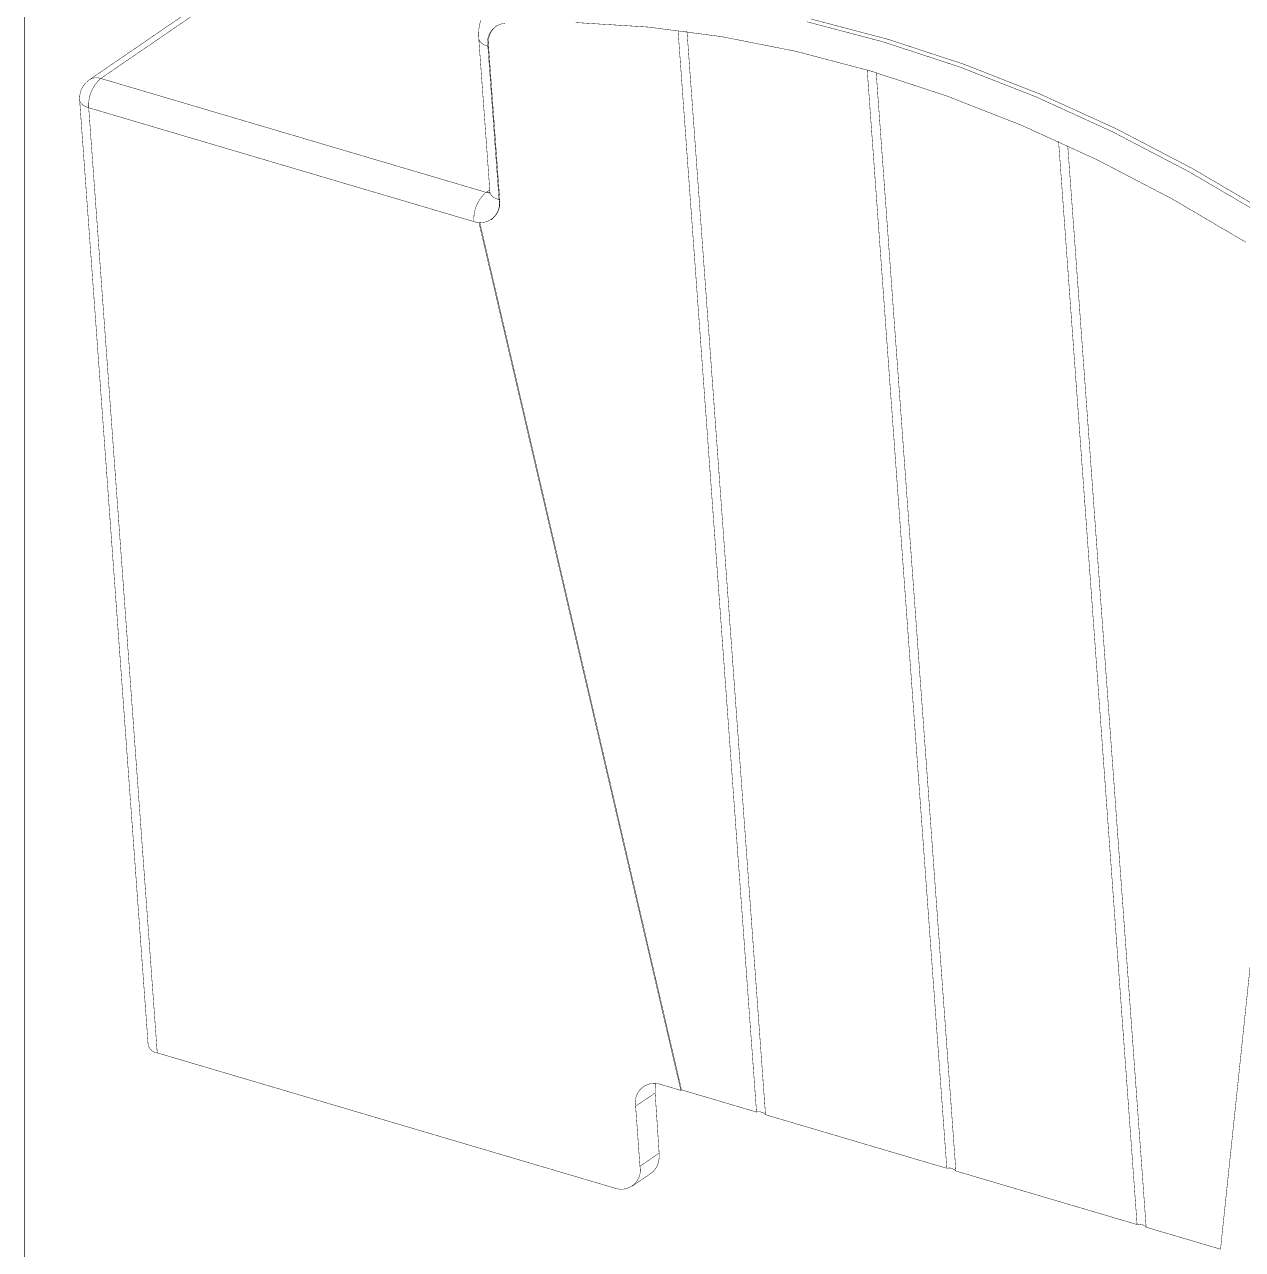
# Model space of a CAD drawing. Header units: inches. Extents: x 0 to 35.2, y -0.7 to 15.9.
# Drawn here: x 30.261 to 31.67, y 11.124 to 12.542 of the extents above; entities that cross this region are included whole.
import ezdxf

# ---------------------------------------------------------------- set-up
doc = ezdxf.new("R2010")
doc.units = ezdxf.units.IN
doc.header["$MEASUREMENT"] = 0
doc.layers.add('Board Outline', color=216, linetype='Continuous')
doc.layers.add('Dimensions', color=6, linetype='Continuous')

msp = doc.modelspace()

# ---------------------------------------------------------------- linework, layer by layer
at = {"layer": 'Board Outline', "const_width": 0.0005}
msp.add_lwpolyline([(30.261, -0.5315), (30.261, 15.6175)], dxfattribs=at)
at = {"layer": 'Dimensions', "const_width": 0.0005}
for points in [[(30.3359, 12.4776), (31.6824, 13.4006)], [(30.3491, 12.4791), (31.6956, 13.4021)], [(31.171, 12.5479), (31.2591, 12.5247)], [(30.8988, 12.5438), (30.9825, 12.5386)], [(30.9825, 12.5386), (31.0675, 12.5275)], [(31.0171, 12.5347), (31.1079, 11.2829)], [(31.0261, 12.5336), (31.0275, 12.5332)], [(31.0275, 12.5332), (31.1183, 11.2798)], [(31.1663, 12.5447), (31.2544, 12.5215)], [(30.7865, 12.5253), (30.7994, 12.3476)], [(30.7865, 12.5253), (30.7868, 12.5239)], [(30.7868, 12.5239), (30.788, 12.5217)], [(30.788, 12.5217), (30.7902, 12.5196)], [(30.7902, 12.5196), (30.7932, 12.5178)], [(31.0675, 12.5275), (31.1536, 12.5105)], [(31.2544, 12.5215), (31.3428, 12.4925)], [(31.2591, 12.5247), (31.3475, 12.4957)], [(30.7932, 12.5178), (30.797, 12.5164)], [(30.797, 12.5164), (30.7978, 12.5169)], [(30.797, 12.5164), (30.8099, 12.3388)], [(30.7978, 12.5169), (30.8107, 12.3393)], [(31.1536, 12.5105), (31.2404, 12.4876)], [(31.3428, 12.4925), (31.4314, 12.4578)], [(31.3475, 12.4957), (31.4361, 12.461)], [(30.3491, 12.4791), (30.7949, 12.3473)], [(31.236, 12.4889), (31.3281, 11.2178)], [(31.2404, 12.4876), (31.3276, 12.459)], [(31.2464, 12.4858), (31.3386, 11.2147)], [(30.3246, 12.454), (30.4039, 11.3602)], [(30.3246, 12.454), (30.3249, 12.4527)], [(30.3249, 12.4527), (30.3261, 12.4504)], [(30.3261, 12.4504), (30.3283, 12.4484)], [(30.3283, 12.4484), (30.3313, 12.4466)], [(31.3276, 12.459), (31.4149, 12.4248)], [(31.4314, 12.4578), (31.5198, 12.4174)], [(31.4361, 12.461), (31.5245, 12.4207)], [(30.3313, 12.4466), (30.3351, 12.4452)], [(30.3351, 12.4452), (30.7809, 12.3134)], [(30.3351, 12.4452), (30.4144, 11.3514)], [(31.4149, 12.4248), (31.502, 12.385)], [(31.5245, 12.4207), (31.6123, 12.3749)], [(31.4575, 12.406), (31.5483, 11.1527)], [(31.5198, 12.4174), (31.6076, 12.3716)], [(31.4681, 12.4012), (31.5588, 11.1496)], [(31.502, 12.385), (31.5885, 12.3399)], [(31.6076, 12.3716), (31.6946, 12.3206)], [(31.6123, 12.3749), (31.6993, 12.3238)], [(30.7949, 12.3473), (30.7992, 12.3502)], [(30.7994, 12.3462), (30.7994, 12.3476)], [(30.7994, 12.3476), (30.7996, 12.3463)], [(30.7996, 12.3463), (30.8009, 12.344)], [(30.8009, 12.344), (30.803, 12.342)], [(30.803, 12.342), (30.8061, 12.3402)], [(30.8061, 12.3402), (30.8099, 12.3388)], [(30.8099, 12.3388), (30.8107, 12.3393)], [(31.5885, 12.3399), (31.6743, 12.2895)], [(30.7867, 12.3123), (31.0203, 11.308)], [(30.7877, 12.3122), (31.0211, 11.3086)], [(30.8007, 12.3156), (30.8015, 12.3161)], [(31.6448, 11.1235), (31.7398, 12.0306)], [(30.4144, 11.3514), (30.9441, 11.1948)], [(30.991, 11.3132), (30.991, 11.3133)], [(30.991, 11.3131), (30.991, 11.3132)], [(30.9911, 11.3139), (30.9911, 11.314)], [(30.9911, 11.3138), (30.9911, 11.3139)], [(30.9911, 11.3137), (30.9911, 11.3138)], [(30.991, 11.3135), (30.9911, 11.3137)], [(30.991, 11.3134), (30.991, 11.3135)], [(30.991, 11.3133), (30.991, 11.3134)], [(30.9912, 11.3143), (30.9912, 11.3144)], [(30.9912, 11.3142), (30.9912, 11.3143)], [(30.9911, 11.3141), (30.9912, 11.3142)], [(30.9911, 11.314), (30.9911, 11.3141)], [(30.9913, 11.3148), (30.9913, 11.3149)], [(30.9913, 11.3147), (30.9913, 11.3148)], [(30.9913, 11.3146), (30.9913, 11.3147)], [(30.9912, 11.3145), (30.9913, 11.3146)], [(30.9912, 11.3144), (30.9912, 11.3145)], [(30.9914, 11.3152), (30.9914, 11.3153)], [(30.9914, 11.3151), (30.9914, 11.3152)], [(30.9913, 11.315), (30.9914, 11.3151)], [(30.9913, 11.3149), (30.9913, 11.315)], [(30.9915, 11.3156), (30.9915, 11.3157)], [(30.9915, 11.3155), (30.9915, 11.3156)], [(30.9914, 11.3154), (30.9915, 11.3155)], [(30.9914, 11.3153), (30.9914, 11.3154)], [(30.9916, 11.3159), (30.9916, 11.316)], [(30.9915, 11.3158), (30.9916, 11.3159)], [(30.9915, 11.3157), (30.9915, 11.3158)], [(30.997, 11.3149), (31.0203, 11.308)], [(30.968, 11.2896), (30.9906, 11.305)], [(30.9906, 11.31), (30.9906, 11.3101)], [(30.9906, 11.3099), (30.9906, 11.31)], [(30.9906, 11.3097), (30.9906, 11.3099)], [(30.9906, 11.3096), (30.9906, 11.3097)], [(30.9906, 11.3095), (30.9906, 11.3096)], [(30.9906, 11.3094), (30.9906, 11.3095)], [(30.9906, 11.3093), (30.9906, 11.3094)], [(30.9906, 11.3092), (30.9906, 11.3093)], [(30.9905, 11.3091), (30.9906, 11.3092)], [(30.9905, 11.309), (30.9905, 11.3091)], [(30.9905, 11.3088), (30.9905, 11.309)], [(30.9905, 11.3087), (30.9905, 11.3088)], [(30.9905, 11.3086), (30.9905, 11.3087)], [(30.9905, 11.3085), (30.9905, 11.3086)], [(30.9905, 11.3084), (30.9905, 11.3085)], [(30.9905, 11.3083), (30.9905, 11.3084)], [(30.9905, 11.3082), (30.9905, 11.3083)], [(30.9905, 11.308), (30.9905, 11.3082)], [(30.9905, 11.3079), (30.9905, 11.308)], [(30.9905, 11.3078), (30.9905, 11.3079)], [(30.9905, 11.3077), (30.9905, 11.3078)], [(30.9905, 11.3076), (30.9905, 11.3077)], [(30.9905, 11.3076), (30.9905, 11.3075)], [(30.9905, 11.3075), (30.9905, 11.3074)], [(30.9905, 11.3074), (30.9905, 11.3072)], [(30.9905, 11.3072), (30.9905, 11.3071)], [(30.9905, 11.3071), (30.9905, 11.307)], [(30.9905, 11.307), (30.9905, 11.3069)], [(30.9905, 11.3069), (30.9905, 11.3068)], [(30.9905, 11.3068), (30.9905, 11.3067)], [(30.9905, 11.3067), (30.9905, 11.3066)], [(30.9905, 11.3066), (30.9905, 11.3064)], [(30.9905, 11.3064), (30.9905, 11.3063)], [(30.9905, 11.3063), (30.9905, 11.3062)], [(30.9905, 11.3062), (30.9905, 11.3061)], [(30.9905, 11.3061), (30.9905, 11.306)], [(30.9905, 11.306), (30.9906, 11.3059)], [(30.9906, 11.3059), (30.9906, 11.3057)], [(30.9906, 11.3057), (30.9906, 11.3056)], [(30.9906, 11.3056), (30.9906, 11.3055)], [(30.9906, 11.3055), (30.9906, 11.3054)], [(30.9906, 11.3054), (30.9906, 11.3053)], [(30.9906, 11.3053), (30.9906, 11.3052)], [(30.9906, 11.3052), (30.9906, 11.305)], [(30.9906, 11.305), (30.9952, 11.2354)], [(30.9907, 11.3111), (30.9907, 11.3112)], [(30.9907, 11.311), (30.9907, 11.3111)], [(30.9907, 11.3109), (30.9907, 11.311)], [(30.9907, 11.3107), (30.9907, 11.3109)], [(30.9906, 11.3106), (30.9907, 11.3107)], [(30.9906, 11.3105), (30.9906, 11.3106)], [(30.9906, 11.3104), (30.9906, 11.3105)], [(30.9906, 11.3103), (30.9906, 11.3104)], [(30.9906, 11.3102), (30.9906, 11.3103)], [(30.9906, 11.3101), (30.9906, 11.3102)], [(30.9908, 11.3119), (30.9908, 11.3121)], [(30.9908, 11.3118), (30.9908, 11.3119)], [(30.9908, 11.3117), (30.9908, 11.3118)], [(30.9907, 11.3116), (30.9908, 11.3117)], [(30.9907, 11.3115), (30.9907, 11.3116)], [(30.9907, 11.3114), (30.9907, 11.3115)], [(30.9907, 11.3113), (30.9907, 11.3114)], [(30.9907, 11.3112), (30.9907, 11.3113)], [(30.9909, 11.3127), (30.9909, 11.3128)], [(30.9909, 11.3126), (30.9909, 11.3127)], [(30.9909, 11.3125), (30.9909, 11.3126)], [(30.9908, 11.3124), (30.9909, 11.3125)], [(30.9908, 11.3123), (30.9908, 11.3124)], [(30.9908, 11.3122), (30.9908, 11.3123)], [(30.9908, 11.3121), (30.9908, 11.3122)], [(30.9909, 11.313), (30.991, 11.3131)], [(30.9909, 11.3129), (30.9909, 11.313)], [(30.9909, 11.3128), (30.9909, 11.3129)], [(31.0203, 11.308), (31.0211, 11.3086)], [(31.0211, 11.3086), (31.1079, 11.2829)], [(30.968, 11.2896), (30.973, 11.2202)], [(31.1183, 11.2798), (31.3281, 11.2178)], [(30.973, 11.2202), (30.9952, 11.2354)], [(30.995, 11.2281), (30.995, 11.2284)], [(30.9949, 11.2278), (30.995, 11.2281)], [(30.9951, 11.2289), (30.9951, 11.2292)], [(30.9951, 11.2287), (30.9951, 11.2289)], [(30.995, 11.2284), (30.9951, 11.2287)], [(30.9952, 11.2301), (30.9952, 11.2304)], [(30.9952, 11.2298), (30.9952, 11.2301)], [(30.9951, 11.2295), (30.9952, 11.2298)], [(30.9951, 11.2292), (30.9951, 11.2295)], [(30.9952, 11.2354), (30.9952, 11.2351)], [(30.9952, 11.2351), (30.9953, 11.2348)], [(30.9953, 11.2348), (30.9953, 11.2345)], [(30.9953, 11.2345), (30.9953, 11.2342)], [(30.9953, 11.2342), (30.9953, 11.2339)], [(30.9953, 11.2339), (30.9953, 11.2336)], [(30.9953, 11.2336), (30.9953, 11.2333)], [(30.9953, 11.2333), (30.9953, 11.233)], [(30.9953, 11.2324), (30.9953, 11.2327)], [(30.9953, 11.2321), (30.9953, 11.2324)], [(30.9953, 11.2318), (30.9953, 11.2321)], [(30.9953, 11.2315), (30.9953, 11.2318)], [(30.9953, 11.2312), (30.9953, 11.2315)], [(30.9953, 11.2309), (30.9953, 11.2312)], [(30.9952, 11.2306), (30.9953, 11.2309)], [(30.9952, 11.2304), (30.9952, 11.2306)], [(30.9953, 11.2327), (30.9953, 11.233)], [(30.9881, 11.2139), (30.9883, 11.214)], [(30.9883, 11.214), (30.9884, 11.2142)], [(30.9884, 11.2142), (30.9886, 11.2144)], [(30.9886, 11.2144), (30.9888, 11.2145)], [(30.9888, 11.2145), (30.9889, 11.2147)], [(30.9889, 11.2147), (30.9891, 11.2149)], [(30.9891, 11.2149), (30.9893, 11.2151)], [(30.9893, 11.2151), (30.9894, 11.2153)], [(30.9894, 11.2153), (30.9896, 11.2154)], [(30.9896, 11.2154), (30.9897, 11.2156)], [(30.9897, 11.2156), (30.9899, 11.2158)], [(30.9899, 11.2158), (30.99, 11.216)], [(30.99, 11.216), (30.9902, 11.2162)], [(30.9902, 11.2162), (30.9903, 11.2164)], [(30.9903, 11.2164), (30.9905, 11.2166)], [(30.9905, 11.2166), (30.9906, 11.2168)], [(30.9906, 11.2168), (30.9908, 11.217)], [(30.9908, 11.217), (30.9909, 11.2172)], [(30.9909, 11.2172), (30.991, 11.2174)], [(30.991, 11.2174), (30.9912, 11.2176)], [(30.9912, 11.2176), (30.9913, 11.2178)], [(30.9913, 11.2178), (30.9914, 11.218)], [(30.9914, 11.218), (30.9916, 11.2182)], [(30.9916, 11.2182), (30.9917, 11.2184)], [(30.9917, 11.2184), (30.9918, 11.2186)], [(30.9918, 11.2186), (30.992, 11.2188)], [(30.992, 11.2188), (30.9921, 11.2191)], [(30.9921, 11.2191), (30.9922, 11.2193)], [(30.9922, 11.2193), (30.9923, 11.2195)], [(30.9923, 11.2195), (30.9924, 11.2197)], [(30.9924, 11.2197), (30.9925, 11.22)], [(30.9925, 11.22), (30.9927, 11.2202)], [(30.9927, 11.2202), (30.9928, 11.2204)], [(30.9928, 11.2204), (30.9929, 11.2207)], [(30.9929, 11.2207), (30.993, 11.2209)], [(30.993, 11.2209), (30.9931, 11.2211)], [(30.9931, 11.2211), (30.9932, 11.2214)], [(30.9932, 11.2214), (30.9933, 11.2216)], [(30.9933, 11.2216), (30.9934, 11.2218)], [(30.9934, 11.2218), (30.9935, 11.2221)], [(30.9935, 11.2221), (30.9936, 11.2223)], [(30.9936, 11.2223), (30.9936, 11.2226)], [(30.9936, 11.2226), (30.9937, 11.2228)], [(30.9937, 11.2228), (30.9938, 11.2231)], [(30.9939, 11.2233), (30.994, 11.2236)], [(30.9938, 11.2231), (30.9939, 11.2233)], [(30.994, 11.2236), (30.9941, 11.2238)], [(30.9941, 11.2238), (30.9941, 11.2241)], [(30.9942, 11.2243), (30.9943, 11.2246)], [(30.9941, 11.2241), (30.9942, 11.2243)], [(30.9943, 11.2246), (30.9943, 11.2249)], [(30.9943, 11.2249), (30.9944, 11.2251)], [(30.9945, 11.2254), (30.9945, 11.2257)], [(30.9944, 11.2251), (30.9945, 11.2254)], [(30.9946, 11.2259), (30.9946, 11.2262)], [(30.9945, 11.2257), (30.9946, 11.2259)], [(30.9947, 11.2265), (30.9948, 11.2267)], [(30.9946, 11.2262), (30.9947, 11.2265)], [(30.9948, 11.2267), (30.9948, 11.227)], [(30.9949, 11.2275), (30.9949, 11.2278)], [(30.9948, 11.2273), (30.9949, 11.2275)], [(30.9948, 11.227), (30.9948, 11.2273)], [(31.3386, 11.2147), (31.5483, 11.1527)], [(30.9638, 11.197), (30.9859, 11.2121)], [(30.9859, 11.2121), (30.9861, 11.2122)], [(30.9861, 11.2122), (30.9862, 11.2124)], [(30.9862, 11.2124), (30.9864, 11.2125)], [(30.9864, 11.2125), (30.9866, 11.2127)], [(30.9866, 11.2127), (30.9868, 11.2128)], [(30.9868, 11.2128), (30.987, 11.2129)], [(30.987, 11.2129), (30.9872, 11.2131)], [(30.9872, 11.2131), (30.9874, 11.2132)], [(30.9874, 11.2132), (30.9875, 11.2134)], [(30.9875, 11.2134), (30.9877, 11.2136)], [(30.9877, 11.2136), (30.9879, 11.2137)], [(30.9879, 11.2137), (30.9881, 11.2139)], [(31.5588, 11.1496), (31.6448, 11.1242)]]:
    msp.add_lwpolyline(points, dxfattribs=at)
for points in [[(30.7865, 12.5253, -0.09522), (30.7887, 12.5465)], [(30.797, 12.5164, -0.446827), (30.8168, 12.543)], [(30.7978, 12.5169, -0.270231), (30.807, 12.5401)], [(30.3246, 12.454, -0.26661), (30.3359, 12.4776)], [(30.3351, 12.4452, -0.239837), (30.3491, 12.4791)], [(30.3359, 12.4776, -0.230341), (30.3491, 12.4791)], [(30.7809, 12.3134, -0.239837), (30.7949, 12.3473)], [(30.8099, 12.3388, -0.49873), (30.7867, 12.3123)], [(30.7995, 12.3471, -0.137848), (30.7949, 12.3473)], [(30.7994, 12.3462, -0.011598), (30.7994, 12.3458)], [(30.7994, 12.3458, -0.05443), (30.7993, 12.3456)], [(30.7993, 12.3456, -0.354624), (30.7993, 12.3456)], [(30.8107, 12.3393, -0.273348), (30.8015, 12.3161)], [(30.7867, 12.3123, -0.04993), (30.7809, 12.3134)], [(30.4144, 11.3514, -0.297932), (30.4039, 11.3602)], [(30.968, 11.2896, -0.583423), (30.997, 11.3149)], [(31.1079, 11.2829, -0.284511), (31.1183, 11.2798)], [(30.973, 11.2202, -0.583423), (30.9441, 11.1948)], [(31.3281, 11.2178, -0.284511), (31.3386, 11.2147)], [(31.5483, 11.1527, -0.284511), (31.5588, 11.1496)]]:
    msp.add_lwpolyline(points, format="xyb", dxfattribs=at)
at = {"layer": 'Dimensions', "const_width": 0.00025}
for points in [[(30.8069, 12.5401, 1), (30.8071, 12.5401, 1)], [(30.9824, 12.5386, 1), (30.9826, 12.5386, 1)], [(30.9824, 12.5386, 1), (30.9826, 12.5386, 1)], [(31.017, 12.5347, 1), (31.0173, 12.5347, 1)], [(31.026, 12.5336, 1), (31.0262, 12.5336, 1)], [(31.0274, 12.5332, 1), (31.0276, 12.5332, 1)], [(31.0274, 12.5332, 1), (31.0276, 12.5332, 1)], [(30.7864, 12.5253, 1), (30.7866, 12.5253, 1)], [(30.7864, 12.5253, 1), (30.7866, 12.5253, 1)], [(30.7864, 12.5253, 1), (30.7866, 12.5253, 1)], [(30.7866, 12.5239, 1), (30.7869, 12.5239, 1)], [(30.7866, 12.5239, 1), (30.7869, 12.5239, 1)], [(30.7879, 12.5217, 1), (30.7881, 12.5217, 1)], [(30.7879, 12.5217, 1), (30.7881, 12.5217, 1)], [(30.79, 12.5196, 1), (30.7903, 12.5196, 1)], [(30.79, 12.5196, 1), (30.7903, 12.5196, 1)], [(31.0674, 12.5275, 1), (31.0676, 12.5275, 1)], [(31.0674, 12.5275, 1), (31.0676, 12.5275, 1)], [(31.2542, 12.5215, 1), (31.2545, 12.5215, 1)], [(31.2542, 12.5215, 1), (31.2545, 12.5215, 1)], [(31.2589, 12.5247, 1), (31.2592, 12.5247, 1)], [(31.2589, 12.5247, 1), (31.2592, 12.5247, 1)], [(30.7931, 12.5178, 1), (30.7933, 12.5178, 1)], [(30.7931, 12.5178, 1), (30.7933, 12.5178, 1)], [(30.7969, 12.5164, 1), (30.7971, 12.5164, 1)], [(30.7969, 12.5164, 1), (30.7971, 12.5164, 1)], [(30.7969, 12.5164, 1), (30.7971, 12.5164, 1)], [(30.7969, 12.5164, 1), (30.7971, 12.5164, 1)], [(30.7977, 12.5169, 1), (30.7979, 12.5169, 1)], [(30.7977, 12.5169, 1), (30.7979, 12.5169, 1)], [(30.7977, 12.5169, 1), (30.7979, 12.5169, 1)], [(31.1534, 12.5105, 1), (31.1537, 12.5105, 1)], [(31.1534, 12.5105, 1), (31.1537, 12.5105, 1)], [(31.3427, 12.4925, 1), (31.343, 12.4925, 1)], [(31.3427, 12.4925, 1), (31.343, 12.4925, 1)], [(31.3474, 12.4957, 1), (31.3477, 12.4957, 1)], [(31.3474, 12.4957, 1), (31.3477, 12.4957, 1)], [(30.3358, 12.4776, 1), (30.3361, 12.4776, 1)], [(30.3358, 12.4776, 1), (30.3361, 12.4776, 1)], [(30.3358, 12.4776, 1), (30.3361, 12.4776, 1)], [(30.349, 12.4791, 1), (30.3492, 12.4791, 1)], [(30.349, 12.4791, 1), (30.3492, 12.4791, 1)], [(30.349, 12.4791, 1), (30.3492, 12.4791, 1)], [(30.349, 12.4791, 1), (30.3492, 12.4791, 1)], [(31.2358, 12.4889, 1), (31.2361, 12.4889, 1)], [(31.2402, 12.4876, 1), (31.2405, 12.4876, 1)], [(31.2402, 12.4876, 1), (31.2405, 12.4876, 1)], [(31.2463, 12.4858, 1), (31.2466, 12.4858, 1)], [(30.3245, 12.454, 1), (30.3247, 12.454, 1)], [(30.3245, 12.454, 1), (30.3247, 12.454, 1)], [(30.3245, 12.454, 1), (30.3247, 12.454, 1)], [(30.3247, 12.4527, 1), (30.325, 12.4527, 1)], [(30.3247, 12.4527, 1), (30.325, 12.4527, 1)], [(30.326, 12.4504, 1), (30.3262, 12.4504, 1)], [(30.326, 12.4504, 1), (30.3262, 12.4504, 1)], [(30.3281, 12.4484, 1), (30.3284, 12.4484, 1)], [(30.3281, 12.4484, 1), (30.3284, 12.4484, 1)], [(31.3274, 12.459, 1), (31.3277, 12.459, 1)], [(31.3274, 12.459, 1), (31.3277, 12.459, 1)], [(31.4313, 12.4578, 1), (31.4315, 12.4578, 1)], [(31.4313, 12.4578, 1), (31.4315, 12.4578, 1)], [(31.436, 12.461, 1), (31.4362, 12.461, 1)], [(31.436, 12.461, 1), (31.4362, 12.461, 1)], [(30.3312, 12.4466, 1), (30.3314, 12.4466, 1)], [(30.3312, 12.4466, 1), (30.3314, 12.4466, 1)], [(30.335, 12.4452, 1), (30.3352, 12.4452, 1)], [(30.335, 12.4452, 1), (30.3352, 12.4452, 1)], [(30.335, 12.4452, 1), (30.3352, 12.4452, 1)], [(30.335, 12.4452, 1), (30.3352, 12.4452, 1)], [(31.4147, 12.4248, 1), (31.415, 12.4248, 1)], [(31.4147, 12.4248, 1), (31.415, 12.4248, 1)], [(31.5243, 12.4207, 1), (31.5246, 12.4207, 1)], [(31.5243, 12.4207, 1), (31.5246, 12.4207, 1)], [(31.4573, 12.406, 1), (31.4576, 12.406, 1)], [(31.5196, 12.4174, 1), (31.5199, 12.4174, 1)], [(31.5196, 12.4174, 1), (31.5199, 12.4174, 1)], [(31.4679, 12.4012, 1), (31.4682, 12.4012, 1)], [(31.5018, 12.385, 1), (31.5021, 12.385, 1)], [(31.5018, 12.385, 1), (31.5021, 12.385, 1)], [(31.6075, 12.3716, 1), (31.6077, 12.3716, 1)], [(31.6075, 12.3716, 1), (31.6077, 12.3716, 1)], [(31.6122, 12.3749, 1), (31.6124, 12.3749, 1)], [(31.6122, 12.3749, 1), (31.6124, 12.3749, 1)], [(30.7991, 12.3502, 1), (30.7993, 12.3502, 1)], [(30.7948, 12.3473, 1), (30.7951, 12.3473, 1)], [(30.7948, 12.3473, 1), (30.7951, 12.3473, 1)], [(30.7948, 12.3473, 1), (30.7951, 12.3473, 1)], [(30.7948, 12.3473, 1), (30.7951, 12.3473, 1)], [(30.7993, 12.3476, 1), (30.7995, 12.3476, 1)], [(30.7993, 12.3476, 1), (30.7995, 12.3476, 1)], [(30.7993, 12.3476, 1), (30.7995, 12.3476, 1)], [(30.7993, 12.3462, 1), (30.7995, 12.3462, 1)], [(30.7993, 12.3462, 1), (30.7995, 12.3462, 1)], [(30.7992, 12.3458, 1), (30.7995, 12.3458, 1)], [(30.7992, 12.3458, 1), (30.7995, 12.3458, 1)], [(30.7992, 12.3456, 1), (30.7995, 12.3456, 1)], [(30.7992, 12.3456, 1), (30.7995, 12.3456, 1)], [(30.7992, 12.3456, 1), (30.7994, 12.3456, 1)], [(30.7993, 12.3471, 1), (30.7996, 12.3471, 1)], [(30.7995, 12.3463, 1), (30.7998, 12.3463, 1)], [(30.7995, 12.3463, 1), (30.7998, 12.3463, 1)], [(30.8007, 12.344, 1), (30.801, 12.344, 1)], [(30.8007, 12.344, 1), (30.801, 12.344, 1)], [(30.8029, 12.342, 1), (30.8032, 12.342, 1)], [(30.8029, 12.342, 1), (30.8032, 12.342, 1)], [(30.806, 12.3402, 1), (30.8062, 12.3402, 1)], [(30.806, 12.3402, 1), (30.8062, 12.3402, 1)], [(30.8097, 12.3388, 1), (30.81, 12.3388, 1)], [(30.8097, 12.3388, 1), (30.81, 12.3388, 1)], [(30.8097, 12.3388, 1), (30.81, 12.3388, 1)], [(30.8097, 12.3388, 1), (30.81, 12.3388, 1)], [(30.8105, 12.3393, 1), (30.8108, 12.3393, 1)], [(30.8105, 12.3393, 1), (30.8108, 12.3393, 1)], [(30.8105, 12.3393, 1), (30.8108, 12.3393, 1)], [(31.5884, 12.3399, 1), (31.5887, 12.3399, 1)], [(31.5884, 12.3399, 1), (31.5887, 12.3399, 1)], [(30.7808, 12.3134, 1), (30.7811, 12.3134, 1)], [(30.7808, 12.3134, 1), (30.7811, 12.3134, 1)], [(30.7808, 12.3134, 1), (30.7811, 12.3134, 1)], [(30.7866, 12.3123, 1), (30.7869, 12.3123, 1)], [(30.7866, 12.3123, 1), (30.7869, 12.3123, 1)], [(30.7866, 12.3123, 1), (30.7869, 12.3123, 1)], [(30.7875, 12.3122, 1), (30.7878, 12.3122, 1)], [(30.8005, 12.3156, 1), (30.8008, 12.3156, 1)], [(30.8013, 12.3161, 1), (30.8016, 12.3161, 1)], [(30.8013, 12.3161, 1), (30.8016, 12.3161, 1)], [(30.4038, 11.3602, 1), (30.404, 11.3602, 1)], [(30.4038, 11.3602, 1), (30.404, 11.3602, 1)], [(30.4143, 11.3514, 1), (30.4145, 11.3514, 1)], [(30.4143, 11.3514, 1), (30.4145, 11.3514, 1)], [(30.4143, 11.3514, 1), (30.4145, 11.3514, 1)], [(30.9909, 11.3132, 1), (30.9911, 11.3132, 1)], [(30.9909, 11.3132, 1), (30.9911, 11.3132, 1)], [(30.991, 11.3139, 1), (30.9912, 11.3139, 1)], [(30.991, 11.3139, 1), (30.9912, 11.3139, 1)], [(30.991, 11.3138, 1), (30.9912, 11.3138, 1)], [(30.991, 11.3138, 1), (30.9912, 11.3138, 1)], [(30.9909, 11.3137, 1), (30.9912, 11.3137, 1)], [(30.9909, 11.3137, 1), (30.9912, 11.3137, 1)], [(30.9909, 11.3135, 1), (30.9912, 11.3135, 1)], [(30.9909, 11.3135, 1), (30.9912, 11.3135, 1)], [(30.9909, 11.3134, 1), (30.9911, 11.3134, 1)], [(30.9909, 11.3134, 1), (30.9911, 11.3134, 1)], [(30.9909, 11.3133, 1), (30.9911, 11.3133, 1)], [(30.9909, 11.3133, 1), (30.9911, 11.3133, 1)], [(30.9911, 11.3143, 1), (30.9913, 11.3143, 1)], [(30.9911, 11.3143, 1), (30.9913, 11.3143, 1)], [(30.991, 11.3142, 1), (30.9913, 11.3142, 1)], [(30.991, 11.3142, 1), (30.9913, 11.3142, 1)], [(30.991, 11.3141, 1), (30.9913, 11.3141, 1)], [(30.991, 11.3141, 1), (30.9913, 11.3141, 1)], [(30.991, 11.314, 1), (30.9912, 11.314, 1)], [(30.991, 11.314, 1), (30.9912, 11.314, 1)], [(30.9912, 11.3148, 1), (30.9914, 11.3148, 1)], [(30.9912, 11.3148, 1), (30.9914, 11.3148, 1)], [(30.9911, 11.3147, 1), (30.9914, 11.3147, 1)], [(30.9911, 11.3147, 1), (30.9914, 11.3147, 1)], [(30.9911, 11.3146, 1), (30.9914, 11.3146, 1)], [(30.9911, 11.3146, 1), (30.9914, 11.3146, 1)], [(30.9911, 11.3145, 1), (30.9914, 11.3145, 1)], [(30.9911, 11.3145, 1), (30.9914, 11.3145, 1)], [(30.9911, 11.3144, 1), (30.9913, 11.3144, 1)], [(30.9911, 11.3144, 1), (30.9913, 11.3144, 1)], [(30.9913, 11.3152, 1), (30.9915, 11.3152, 1)], [(30.9913, 11.3152, 1), (30.9915, 11.3152, 1)], [(30.9912, 11.3151, 1), (30.9915, 11.3151, 1)], [(30.9912, 11.3151, 1), (30.9915, 11.3151, 1)], [(30.9912, 11.315, 1), (30.9915, 11.315, 1)], [(30.9912, 11.315, 1), (30.9915, 11.315, 1)], [(30.9912, 11.3149, 1), (30.9914, 11.3149, 1)], [(30.9912, 11.3149, 1), (30.9914, 11.3149, 1)], [(30.9914, 11.3156, 1), (30.9916, 11.3156, 1)], [(30.9914, 11.3156, 1), (30.9916, 11.3156, 1)], [(30.9913, 11.3155, 1), (30.9916, 11.3155, 1)], [(30.9913, 11.3155, 1), (30.9916, 11.3155, 1)], [(30.9913, 11.3154, 1), (30.9916, 11.3154, 1)], [(30.9913, 11.3154, 1), (30.9916, 11.3154, 1)], [(30.9913, 11.3153, 1), (30.9915, 11.3153, 1)], [(30.9913, 11.3153, 1), (30.9915, 11.3153, 1)], [(30.9915, 11.3159, 1), (30.9917, 11.3159, 1)], [(30.9915, 11.3159, 1), (30.9917, 11.3159, 1)], [(30.9914, 11.3158, 1), (30.9917, 11.3158, 1)], [(30.9914, 11.3158, 1), (30.9917, 11.3158, 1)], [(30.9914, 11.3157, 1), (30.9916, 11.3157, 1)], [(30.9914, 11.3157, 1), (30.9916, 11.3157, 1)], [(30.9915, 11.316, 1), (30.9917, 11.316, 1)], [(30.9968, 11.3149, 1), (30.9971, 11.3149, 1)], [(30.9968, 11.3149, 1), (30.9971, 11.3149, 1)], [(30.9905, 11.31, 1), (30.9907, 11.31, 1)], [(30.9905, 11.31, 1), (30.9907, 11.31, 1)], [(30.9905, 11.3099, 1), (30.9907, 11.3099, 1)], [(30.9905, 11.3099, 1), (30.9907, 11.3099, 1)], [(30.9905, 11.3097, 1), (30.9907, 11.3097, 1)], [(30.9905, 11.3097, 1), (30.9907, 11.3097, 1)], [(30.9904, 11.3096, 1), (30.9907, 11.3096, 1)], [(30.9904, 11.3096, 1), (30.9907, 11.3096, 1)], [(30.9904, 11.3095, 1), (30.9907, 11.3095, 1)], [(30.9904, 11.3095, 1), (30.9907, 11.3095, 1)], [(30.9904, 11.3094, 1), (30.9907, 11.3094, 1)], [(30.9904, 11.3094, 1), (30.9907, 11.3094, 1)], [(30.9904, 11.3093, 1), (30.9907, 11.3093, 1)], [(30.9904, 11.3093, 1), (30.9907, 11.3093, 1)], [(30.9904, 11.3092, 1), (30.9907, 11.3092, 1)], [(30.9904, 11.3092, 1), (30.9907, 11.3092, 1)], [(30.9904, 11.3091, 1), (30.9907, 11.3091, 1)], [(30.9904, 11.3091, 1), (30.9907, 11.3091, 1)], [(30.9904, 11.309, 1), (30.9907, 11.309, 1)], [(30.9904, 11.309, 1), (30.9907, 11.309, 1)], [(30.9904, 11.3088, 1), (30.9907, 11.3088, 1)], [(30.9904, 11.3088, 1), (30.9907, 11.3088, 1)], [(30.9904, 11.3087, 1), (30.9907, 11.3087, 1)], [(30.9904, 11.3087, 1), (30.9907, 11.3087, 1)], [(30.9904, 11.3086, 1), (30.9907, 11.3086, 1)], [(30.9904, 11.3086, 1), (30.9907, 11.3086, 1)], [(30.9904, 11.3085, 1), (30.9907, 11.3085, 1)], [(30.9904, 11.3085, 1), (30.9907, 11.3085, 1)], [(30.9904, 11.3084, 1), (30.9906, 11.3084, 1)], [(30.9904, 11.3084, 1), (30.9906, 11.3084, 1)], [(30.9904, 11.3083, 1), (30.9906, 11.3083, 1)], [(30.9904, 11.3083, 1), (30.9906, 11.3083, 1)], [(30.9904, 11.3082, 1), (30.9906, 11.3082, 1)], [(30.9904, 11.3082, 1), (30.9906, 11.3082, 1)], [(30.9904, 11.308, 1), (30.9906, 11.308, 1)], [(30.9904, 11.308, 1), (30.9906, 11.308, 1)], [(30.9904, 11.3079, 1), (30.9906, 11.3079, 1)], [(30.9904, 11.3079, 1), (30.9906, 11.3079, 1)], [(30.9904, 11.3078, 1), (30.9906, 11.3078, 1)], [(30.9904, 11.3078, 1), (30.9906, 11.3078, 1)], [(30.9904, 11.3077, 1), (30.9906, 11.3077, 1)], [(30.9904, 11.3077, 1), (30.9906, 11.3077, 1)], [(30.9904, 11.3076, 1), (30.9906, 11.3076, 1)], [(30.9904, 11.3076, 1), (30.9906, 11.3076, 1)], [(30.9904, 11.3075, 1), (30.9906, 11.3075, 1)], [(30.9904, 11.3075, 1), (30.9906, 11.3075, 1)], [(30.9904, 11.3074, 1), (30.9906, 11.3074, 1)], [(30.9904, 11.3074, 1), (30.9906, 11.3074, 1)], [(30.9904, 11.3072, 1), (30.9906, 11.3072, 1)], [(30.9904, 11.3072, 1), (30.9906, 11.3072, 1)], [(30.9904, 11.3071, 1), (30.9906, 11.3071, 1)], [(30.9904, 11.3071, 1), (30.9906, 11.3071, 1)], [(30.9904, 11.307, 1), (30.9906, 11.307, 1)], [(30.9904, 11.307, 1), (30.9906, 11.307, 1)], [(30.9904, 11.3069, 1), (30.9906, 11.3069, 1)], [(30.9904, 11.3069, 1), (30.9906, 11.3069, 1)], [(30.9904, 11.3068, 1), (30.9906, 11.3068, 1)], [(30.9904, 11.3068, 1), (30.9906, 11.3068, 1)], [(30.9904, 11.3067, 1), (30.9907, 11.3067, 1)], [(30.9904, 11.3067, 1), (30.9907, 11.3067, 1)], [(30.9904, 11.3066, 1), (30.9907, 11.3066, 1)], [(30.9904, 11.3066, 1), (30.9907, 11.3066, 1)], [(30.9904, 11.3064, 1), (30.9907, 11.3064, 1)], [(30.9904, 11.3064, 1), (30.9907, 11.3064, 1)], [(30.9904, 11.3063, 1), (30.9907, 11.3063, 1)], [(30.9904, 11.3063, 1), (30.9907, 11.3063, 1)], [(30.9904, 11.3062, 1), (30.9907, 11.3062, 1)], [(30.9904, 11.3062, 1), (30.9907, 11.3062, 1)], [(30.9904, 11.3061, 1), (30.9907, 11.3061, 1)], [(30.9904, 11.3061, 1), (30.9907, 11.3061, 1)], [(30.9904, 11.306, 1), (30.9907, 11.306, 1)], [(30.9904, 11.306, 1), (30.9907, 11.306, 1)], [(30.9904, 11.3059, 1), (30.9907, 11.3059, 1)], [(30.9904, 11.3059, 1), (30.9907, 11.3059, 1)], [(30.9904, 11.3057, 1), (30.9907, 11.3057, 1)], [(30.9904, 11.3057, 1), (30.9907, 11.3057, 1)], [(30.9904, 11.3056, 1), (30.9907, 11.3056, 1)], [(30.9904, 11.3056, 1), (30.9907, 11.3056, 1)], [(30.9904, 11.3055, 1), (30.9907, 11.3055, 1)], [(30.9904, 11.3055, 1), (30.9907, 11.3055, 1)], [(30.9905, 11.3054, 1), (30.9907, 11.3054, 1)], [(30.9905, 11.3054, 1), (30.9907, 11.3054, 1)], [(30.9905, 11.3053, 1), (30.9907, 11.3053, 1)], [(30.9905, 11.3053, 1), (30.9907, 11.3053, 1)], [(30.9905, 11.3052, 1), (30.9907, 11.3052, 1)], [(30.9905, 11.3052, 1), (30.9907, 11.3052, 1)], [(30.9905, 11.305, 1), (30.9907, 11.305, 1)], [(30.9905, 11.305, 1), (30.9907, 11.305, 1)], [(30.9905, 11.305, 1), (30.9907, 11.305, 1)], [(30.9906, 11.3111, 1), (30.9908, 11.3111, 1)], [(30.9906, 11.3111, 1), (30.9908, 11.3111, 1)], [(30.9906, 11.311, 1), (30.9908, 11.311, 1)], [(30.9906, 11.311, 1), (30.9908, 11.311, 1)], [(30.9905, 11.3109, 1), (30.9908, 11.3109, 1)], [(30.9905, 11.3109, 1), (30.9908, 11.3109, 1)], [(30.9905, 11.3107, 1), (30.9908, 11.3107, 1)], [(30.9905, 11.3107, 1), (30.9908, 11.3107, 1)], [(30.9905, 11.3106, 1), (30.9908, 11.3106, 1)], [(30.9905, 11.3106, 1), (30.9908, 11.3106, 1)], [(30.9905, 11.3105, 1), (30.9908, 11.3105, 1)], [(30.9905, 11.3105, 1), (30.9908, 11.3105, 1)], [(30.9905, 11.3104, 1), (30.9908, 11.3104, 1)], [(30.9905, 11.3104, 1), (30.9908, 11.3104, 1)], [(30.9905, 11.3103, 1), (30.9907, 11.3103, 1)], [(30.9905, 11.3103, 1), (30.9907, 11.3103, 1)], [(30.9905, 11.3102, 1), (30.9907, 11.3102, 1)], [(30.9905, 11.3102, 1), (30.9907, 11.3102, 1)], [(30.9905, 11.3101, 1), (30.9907, 11.3101, 1)], [(30.9905, 11.3101, 1), (30.9907, 11.3101, 1)], [(30.9907, 11.3119, 1), (30.9909, 11.3119, 1)], [(30.9907, 11.3119, 1), (30.9909, 11.3119, 1)], [(30.9907, 11.3118, 1), (30.9909, 11.3118, 1)], [(30.9907, 11.3118, 1), (30.9909, 11.3118, 1)], [(30.9906, 11.3117, 1), (30.9909, 11.3117, 1)], [(30.9906, 11.3117, 1), (30.9909, 11.3117, 1)], [(30.9906, 11.3116, 1), (30.9909, 11.3116, 1)], [(30.9906, 11.3116, 1), (30.9909, 11.3116, 1)], [(30.9906, 11.3115, 1), (30.9909, 11.3115, 1)], [(30.9906, 11.3115, 1), (30.9909, 11.3115, 1)], [(30.9906, 11.3114, 1), (30.9908, 11.3114, 1)], [(30.9906, 11.3114, 1), (30.9908, 11.3114, 1)], [(30.9906, 11.3113, 1), (30.9908, 11.3113, 1)], [(30.9906, 11.3113, 1), (30.9908, 11.3113, 1)], [(30.9906, 11.3112, 1), (30.9908, 11.3112, 1)], [(30.9906, 11.3112, 1), (30.9908, 11.3112, 1)], [(30.9908, 11.3127, 1), (30.991, 11.3127, 1)], [(30.9908, 11.3127, 1), (30.991, 11.3127, 1)], [(30.9908, 11.3126, 1), (30.991, 11.3126, 1)], [(30.9908, 11.3126, 1), (30.991, 11.3126, 1)], [(30.9907, 11.3125, 1), (30.991, 11.3125, 1)], [(30.9907, 11.3125, 1), (30.991, 11.3125, 1)], [(30.9907, 11.3124, 1), (30.991, 11.3124, 1)], [(30.9907, 11.3124, 1), (30.991, 11.3124, 1)], [(30.9907, 11.3123, 1), (30.991, 11.3123, 1)], [(30.9907, 11.3123, 1), (30.991, 11.3123, 1)], [(30.9907, 11.3122, 1), (30.9909, 11.3122, 1)], [(30.9907, 11.3122, 1), (30.9909, 11.3122, 1)], [(30.9907, 11.3121, 1), (30.9909, 11.3121, 1)], [(30.9907, 11.3121, 1), (30.9909, 11.3121, 1)], [(30.9908, 11.3131, 1), (30.9911, 11.3131, 1)], [(30.9908, 11.3131, 1), (30.9911, 11.3131, 1)], [(30.9908, 11.313, 1), (30.9911, 11.313, 1)], [(30.9908, 11.313, 1), (30.9911, 11.313, 1)], [(30.9908, 11.3129, 1), (30.9911, 11.3129, 1)], [(30.9908, 11.3129, 1), (30.9911, 11.3129, 1)], [(30.9908, 11.3128, 1), (30.991, 11.3128, 1)], [(30.9908, 11.3128, 1), (30.991, 11.3128, 1)], [(31.0202, 11.308, 1), (31.0204, 11.308, 1)], [(31.0202, 11.308, 1), (31.0204, 11.308, 1)], [(31.0202, 11.308, 1), (31.0204, 11.308, 1)], [(31.021, 11.3086, 1), (31.0212, 11.3086, 1)], [(31.021, 11.3086, 1), (31.0212, 11.3086, 1)], [(31.021, 11.3086, 1), (31.0212, 11.3086, 1)], [(30.9679, 11.2896, 1), (30.9681, 11.2896, 1)], [(30.9679, 11.2896, 1), (30.9681, 11.2896, 1)], [(30.9679, 11.2896, 1), (30.9681, 11.2896, 1)], [(31.1077, 11.2829, 1), (31.108, 11.2829, 1)], [(31.1077, 11.2829, 1), (31.108, 11.2829, 1)], [(31.1077, 11.2829, 1), (31.108, 11.2829, 1)], [(31.1182, 11.2798, 1), (31.1185, 11.2798, 1)], [(31.1182, 11.2798, 1), (31.1185, 11.2798, 1)], [(31.1182, 11.2798, 1), (31.1185, 11.2798, 1)], [(30.9949, 11.2281, 1), (30.9951, 11.2281, 1)], [(30.9949, 11.2281, 1), (30.9951, 11.2281, 1)], [(30.995, 11.2289, 1), (30.9952, 11.2289, 1)], [(30.995, 11.2289, 1), (30.9952, 11.2289, 1)], [(30.9949, 11.2287, 1), (30.9952, 11.2287, 1)], [(30.9949, 11.2287, 1), (30.9952, 11.2287, 1)], [(30.9949, 11.2284, 1), (30.9951, 11.2284, 1)], [(30.9949, 11.2284, 1), (30.9951, 11.2284, 1)], [(30.9951, 11.2301, 1), (30.9953, 11.2301, 1)], [(30.9951, 11.2301, 1), (30.9953, 11.2301, 1)], [(30.995, 11.2298, 1), (30.9953, 11.2298, 1)], [(30.995, 11.2298, 1), (30.9953, 11.2298, 1)], [(30.995, 11.2295, 1), (30.9953, 11.2295, 1)], [(30.995, 11.2295, 1), (30.9953, 11.2295, 1)], [(30.995, 11.2292, 1), (30.9952, 11.2292, 1)], [(30.995, 11.2292, 1), (30.9952, 11.2292, 1)], [(30.9951, 11.2354, 1), (30.9953, 11.2354, 1)], [(30.9951, 11.2354, 1), (30.9953, 11.2354, 1)], [(30.9951, 11.2354, 1), (30.9953, 11.2354, 1)], [(30.9951, 11.2351, 1), (30.9954, 11.2351, 1)], [(30.9951, 11.2351, 1), (30.9954, 11.2351, 1)], [(30.9951, 11.2348, 1), (30.9954, 11.2348, 1)], [(30.9951, 11.2348, 1), (30.9954, 11.2348, 1)], [(30.9951, 11.2345, 1), (30.9954, 11.2345, 1)], [(30.9951, 11.2345, 1), (30.9954, 11.2345, 1)], [(30.9952, 11.2342, 1), (30.9954, 11.2342, 1)], [(30.9952, 11.2342, 1), (30.9954, 11.2342, 1)], [(30.9952, 11.2339, 1), (30.9954, 11.2339, 1)], [(30.9952, 11.2339, 1), (30.9954, 11.2339, 1)], [(30.9952, 11.2336, 1), (30.9954, 11.2336, 1)], [(30.9952, 11.2336, 1), (30.9954, 11.2336, 1)], [(30.9952, 11.2333, 1), (30.9954, 11.2333, 1)], [(30.9952, 11.2333, 1), (30.9954, 11.2333, 1)], [(30.9952, 11.2324, 1), (30.9954, 11.2324, 1)], [(30.9952, 11.2324, 1), (30.9954, 11.2324, 1)], [(30.9952, 11.2321, 1), (30.9954, 11.2321, 1)], [(30.9952, 11.2321, 1), (30.9954, 11.2321, 1)], [(30.9952, 11.2318, 1), (30.9954, 11.2318, 1)], [(30.9952, 11.2318, 1), (30.9954, 11.2318, 1)], [(30.9952, 11.2315, 1), (30.9954, 11.2315, 1)], [(30.9952, 11.2315, 1), (30.9954, 11.2315, 1)], [(30.9951, 11.2312, 1), (30.9954, 11.2312, 1)], [(30.9951, 11.2312, 1), (30.9954, 11.2312, 1)], [(30.9951, 11.2309, 1), (30.9954, 11.2309, 1)], [(30.9951, 11.2309, 1), (30.9954, 11.2309, 1)], [(30.9951, 11.2306, 1), (30.9954, 11.2306, 1)], [(30.9951, 11.2306, 1), (30.9954, 11.2306, 1)], [(30.9951, 11.2304, 1), (30.9953, 11.2304, 1)], [(30.9951, 11.2304, 1), (30.9953, 11.2304, 1)], [(30.9952, 11.233, 1), (30.9954, 11.233, 1)], [(30.9952, 11.233, 1), (30.9954, 11.233, 1)], [(30.9952, 11.2327, 1), (30.9954, 11.2327, 1)], [(30.9952, 11.2327, 1), (30.9954, 11.2327, 1)], [(30.9729, 11.2202, 1), (30.9732, 11.2202, 1)], [(30.9729, 11.2202, 1), (30.9732, 11.2202, 1)], [(30.9729, 11.2202, 1), (30.9732, 11.2202, 1)], [(30.9881, 11.214, 1), (30.9884, 11.214, 1)], [(30.9881, 11.214, 1), (30.9884, 11.214, 1)], [(30.9883, 11.2142, 1), (30.9886, 11.2142, 1)], [(30.9883, 11.2142, 1), (30.9886, 11.2142, 1)], [(30.9885, 11.2144, 1), (30.9887, 11.2144, 1)], [(30.9885, 11.2144, 1), (30.9887, 11.2144, 1)], [(30.9886, 11.2145, 1), (30.9889, 11.2145, 1)], [(30.9886, 11.2145, 1), (30.9889, 11.2145, 1)], [(30.9888, 11.2147, 1), (30.9891, 11.2147, 1)], [(30.9888, 11.2147, 1), (30.9891, 11.2147, 1)], [(30.989, 11.2149, 1), (30.9892, 11.2149, 1)], [(30.989, 11.2149, 1), (30.9892, 11.2149, 1)], [(30.9891, 11.2151, 1), (30.9894, 11.2151, 1)], [(30.9891, 11.2151, 1), (30.9894, 11.2151, 1)], [(30.9893, 11.2153, 1), (30.9895, 11.2153, 1)], [(30.9893, 11.2153, 1), (30.9895, 11.2153, 1)], [(30.9894, 11.2154, 1), (30.9897, 11.2154, 1)], [(30.9894, 11.2154, 1), (30.9897, 11.2154, 1)], [(30.9896, 11.2156, 1), (30.9899, 11.2156, 1)], [(30.9896, 11.2156, 1), (30.9899, 11.2156, 1)], [(30.9898, 11.2158, 1), (30.99, 11.2158, 1)], [(30.9898, 11.2158, 1), (30.99, 11.2158, 1)], [(30.9899, 11.216, 1), (30.9902, 11.216, 1)], [(30.9899, 11.216, 1), (30.9902, 11.216, 1)], [(30.9901, 11.2162, 1), (30.9903, 11.2162, 1)], [(30.9901, 11.2162, 1), (30.9903, 11.2162, 1)], [(30.9902, 11.2164, 1), (30.9905, 11.2164, 1)], [(30.9902, 11.2164, 1), (30.9905, 11.2164, 1)], [(30.9904, 11.2166, 1), (30.9906, 11.2166, 1)], [(30.9904, 11.2166, 1), (30.9906, 11.2166, 1)], [(30.9905, 11.2168, 1), (30.9907, 11.2168, 1)], [(30.9905, 11.2168, 1), (30.9907, 11.2168, 1)], [(30.9906, 11.217, 1), (30.9909, 11.217, 1)], [(30.9906, 11.217, 1), (30.9909, 11.217, 1)], [(30.9908, 11.2172, 1), (30.991, 11.2172, 1)], [(30.9908, 11.2172, 1), (30.991, 11.2172, 1)], [(30.9909, 11.2174, 1), (30.9912, 11.2174, 1)], [(30.9909, 11.2174, 1), (30.9912, 11.2174, 1)], [(30.9911, 11.2176, 1), (30.9913, 11.2176, 1)], [(30.9911, 11.2176, 1), (30.9913, 11.2176, 1)], [(30.9912, 11.2178, 1), (30.9914, 11.2178, 1)], [(30.9912, 11.2178, 1), (30.9914, 11.2178, 1)], [(30.9913, 11.218, 1), (30.9916, 11.218, 1)], [(30.9913, 11.218, 1), (30.9916, 11.218, 1)], [(30.9915, 11.2182, 1), (30.9917, 11.2182, 1)], [(30.9915, 11.2182, 1), (30.9917, 11.2182, 1)], [(30.9916, 11.2184, 1), (30.9918, 11.2184, 1)], [(30.9916, 11.2184, 1), (30.9918, 11.2184, 1)], [(30.9917, 11.2186, 1), (30.992, 11.2186, 1)], [(30.9917, 11.2186, 1), (30.992, 11.2186, 1)], [(30.9918, 11.2188, 1), (30.9921, 11.2188, 1)], [(30.9918, 11.2188, 1), (30.9921, 11.2188, 1)], [(30.992, 11.2191, 1), (30.9922, 11.2191, 1)], [(30.992, 11.2191, 1), (30.9922, 11.2191, 1)], [(30.9921, 11.2193, 1), (30.9923, 11.2193, 1)], [(30.9921, 11.2193, 1), (30.9923, 11.2193, 1)], [(30.9922, 11.2195, 1), (30.9924, 11.2195, 1)], [(30.9922, 11.2195, 1), (30.9924, 11.2195, 1)], [(30.9923, 11.2197, 1), (30.9926, 11.2197, 1)], [(30.9923, 11.2197, 1), (30.9926, 11.2197, 1)], [(30.9924, 11.22, 1), (30.9927, 11.22, 1)], [(30.9924, 11.22, 1), (30.9927, 11.22, 1)], [(30.9925, 11.2202, 1), (30.9928, 11.2202, 1)], [(30.9925, 11.2202, 1), (30.9928, 11.2202, 1)], [(30.9926, 11.2204, 1), (30.9929, 11.2204, 1)], [(30.9926, 11.2204, 1), (30.9929, 11.2204, 1)], [(30.9927, 11.2207, 1), (30.993, 11.2207, 1)], [(30.9927, 11.2207, 1), (30.993, 11.2207, 1)], [(30.9928, 11.2209, 1), (30.9931, 11.2209, 1)], [(30.9928, 11.2209, 1), (30.9931, 11.2209, 1)], [(30.993, 11.2211, 1), (30.9932, 11.2211, 1)], [(30.993, 11.2211, 1), (30.9932, 11.2211, 1)], [(30.9931, 11.2214, 1), (30.9933, 11.2214, 1)], [(30.9931, 11.2214, 1), (30.9933, 11.2214, 1)], [(30.9931, 11.2216, 1), (30.9934, 11.2216, 1)], [(30.9931, 11.2216, 1), (30.9934, 11.2216, 1)], [(30.9932, 11.2218, 1), (30.9935, 11.2218, 1)], [(30.9932, 11.2218, 1), (30.9935, 11.2218, 1)], [(30.9933, 11.2221, 1), (30.9936, 11.2221, 1)], [(30.9933, 11.2221, 1), (30.9936, 11.2221, 1)], [(30.9934, 11.2223, 1), (30.9937, 11.2223, 1)], [(30.9934, 11.2223, 1), (30.9937, 11.2223, 1)], [(30.9935, 11.2226, 1), (30.9938, 11.2226, 1)], [(30.9935, 11.2226, 1), (30.9938, 11.2226, 1)], [(30.9936, 11.2228, 1), (30.9939, 11.2228, 1)], [(30.9936, 11.2228, 1), (30.9939, 11.2228, 1)], [(30.9938, 11.2233, 1), (30.994, 11.2233, 1)], [(30.9938, 11.2233, 1), (30.994, 11.2233, 1)], [(30.9937, 11.2231, 1), (30.9939, 11.2231, 1)], [(30.9937, 11.2231, 1), (30.9939, 11.2231, 1)], [(30.9938, 11.2236, 1), (30.9941, 11.2236, 1)], [(30.9938, 11.2236, 1), (30.9941, 11.2236, 1)], [(30.9939, 11.2238, 1), (30.9942, 11.2238, 1)], [(30.9939, 11.2238, 1), (30.9942, 11.2238, 1)], [(30.9941, 11.2243, 1), (30.9943, 11.2243, 1)], [(30.9941, 11.2243, 1), (30.9943, 11.2243, 1)], [(30.994, 11.2241, 1), (30.9943, 11.2241, 1)], [(30.994, 11.2241, 1), (30.9943, 11.2241, 1)], [(30.9941, 11.2246, 1), (30.9944, 11.2246, 1)], [(30.9941, 11.2246, 1), (30.9944, 11.2246, 1)], [(30.9942, 11.2249, 1), (30.9945, 11.2249, 1)], [(30.9942, 11.2249, 1), (30.9945, 11.2249, 1)], [(30.9943, 11.2254, 1), (30.9946, 11.2254, 1)], [(30.9943, 11.2254, 1), (30.9946, 11.2254, 1)], [(30.9943, 11.2251, 1), (30.9945, 11.2251, 1)], [(30.9943, 11.2251, 1), (30.9945, 11.2251, 1)], [(30.9945, 11.2259, 1), (30.9947, 11.2259, 1)], [(30.9945, 11.2259, 1), (30.9947, 11.2259, 1)], [(30.9944, 11.2257, 1), (30.9947, 11.2257, 1)], [(30.9944, 11.2257, 1), (30.9947, 11.2257, 1)], [(30.9946, 11.2265, 1), (30.9948, 11.2265, 1)], [(30.9946, 11.2265, 1), (30.9948, 11.2265, 1)], [(30.9945, 11.2262, 1), (30.9948, 11.2262, 1)], [(30.9945, 11.2262, 1), (30.9948, 11.2262, 1)], [(30.9946, 11.2267, 1), (30.9949, 11.2267, 1)], [(30.9946, 11.2267, 1), (30.9949, 11.2267, 1)], [(30.9948, 11.2275, 1), (30.995, 11.2275, 1)], [(30.9948, 11.2275, 1), (30.995, 11.2275, 1)], [(30.9947, 11.2273, 1), (30.995, 11.2273, 1)], [(30.9947, 11.2273, 1), (30.995, 11.2273, 1)], [(30.9947, 11.227, 1), (30.9949, 11.227, 1)], [(30.9947, 11.227, 1), (30.9949, 11.227, 1)], [(30.9948, 11.2278, 1), (30.9951, 11.2278, 1)], [(30.9948, 11.2278, 1), (30.9951, 11.2278, 1)], [(31.328, 11.2178, 1), (31.3282, 11.2178, 1)], [(31.328, 11.2178, 1), (31.3282, 11.2178, 1)], [(31.328, 11.2178, 1), (31.3282, 11.2178, 1)], [(31.3384, 11.2147, 1), (31.3387, 11.2147, 1)], [(31.3384, 11.2147, 1), (31.3387, 11.2147, 1)], [(31.3384, 11.2147, 1), (31.3387, 11.2147, 1)], [(30.9857, 11.2121, 1), (30.986, 11.2121, 1)], [(30.9857, 11.2121, 1), (30.986, 11.2121, 1)], [(30.9859, 11.2122, 1), (30.9862, 11.2122, 1)], [(30.9859, 11.2122, 1), (30.9862, 11.2122, 1)], [(30.9861, 11.2124, 1), (30.9864, 11.2124, 1)], [(30.9861, 11.2124, 1), (30.9864, 11.2124, 1)], [(30.9863, 11.2125, 1), (30.9866, 11.2125, 1)], [(30.9863, 11.2125, 1), (30.9866, 11.2125, 1)], [(30.9865, 11.2127, 1), (30.9868, 11.2127, 1)], [(30.9865, 11.2127, 1), (30.9868, 11.2127, 1)], [(30.9867, 11.2128, 1), (30.9869, 11.2128, 1)], [(30.9867, 11.2128, 1), (30.9869, 11.2128, 1)], [(30.9869, 11.2129, 1), (30.9871, 11.2129, 1)], [(30.9869, 11.2129, 1), (30.9871, 11.2129, 1)], [(30.9871, 11.2131, 1), (30.9873, 11.2131, 1)], [(30.9871, 11.2131, 1), (30.9873, 11.2131, 1)], [(30.9872, 11.2132, 1), (30.9875, 11.2132, 1)], [(30.9872, 11.2132, 1), (30.9875, 11.2132, 1)], [(30.9874, 11.2134, 1), (30.9877, 11.2134, 1)], [(30.9874, 11.2134, 1), (30.9877, 11.2134, 1)], [(30.9876, 11.2136, 1), (30.9879, 11.2136, 1)], [(30.9876, 11.2136, 1), (30.9879, 11.2136, 1)], [(30.9878, 11.2137, 1), (30.988, 11.2137, 1)], [(30.9878, 11.2137, 1), (30.988, 11.2137, 1)], [(30.988, 11.2139, 1), (30.9882, 11.2139, 1)], [(30.988, 11.2139, 1), (30.9882, 11.2139, 1)], [(30.944, 11.1948, 1), (30.9442, 11.1948, 1)], [(30.944, 11.1948, 1), (30.9442, 11.1948, 1)], [(30.9637, 11.197, 1), (30.964, 11.197, 1)], [(31.5482, 11.1527, 1), (31.5484, 11.1527, 1)], [(31.5482, 11.1527, 1), (31.5484, 11.1527, 1)], [(31.5482, 11.1527, 1), (31.5484, 11.1527, 1)], [(31.5587, 11.1496, 1), (31.5589, 11.1496, 1)], [(31.5587, 11.1496, 1), (31.5589, 11.1496, 1)], [(31.5587, 11.1496, 1), (31.5589, 11.1496, 1)], [(31.6447, 11.1242, 1), (31.645, 11.1242, 1)]]:
    msp.add_lwpolyline(points, format="xyb", close=True, dxfattribs=at)

doc.saveas('drawing.dxf')
